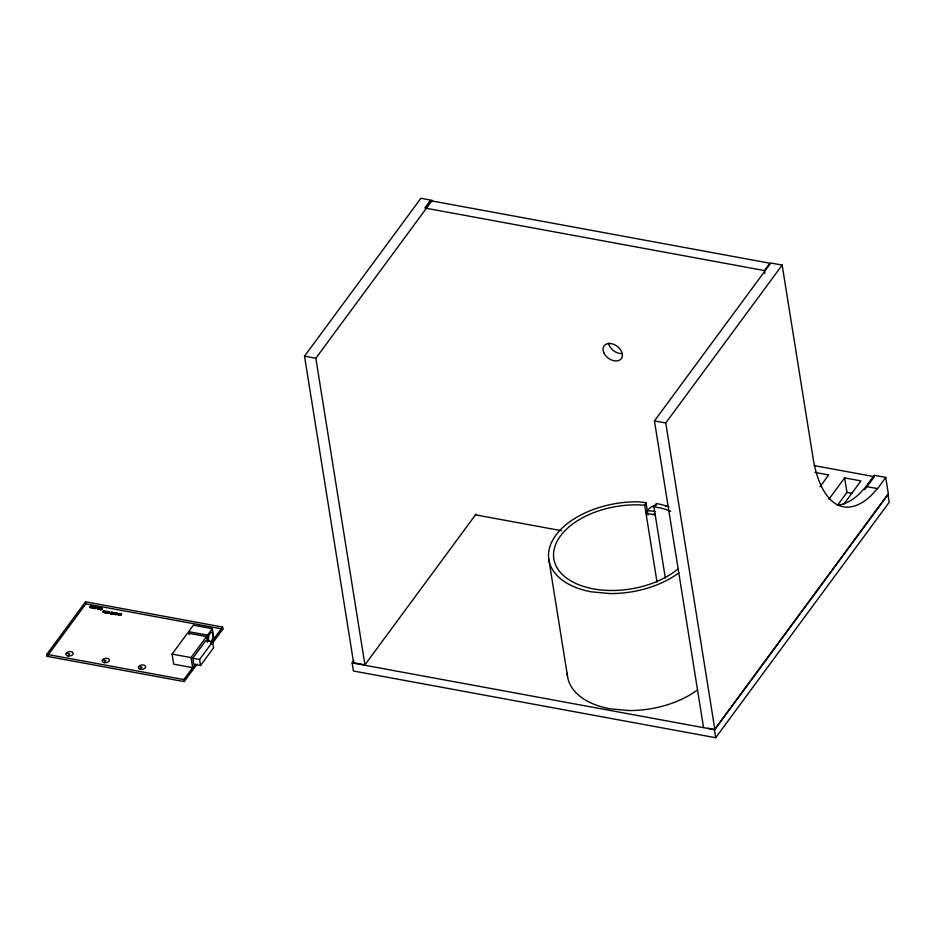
<?xml version="1.0" encoding="UTF-8"?>
<svg xmlns="http://www.w3.org/2000/svg" width="936" height="936" viewBox="0 0 936 936"><rect width="100%" height="100%" fill="white"/><g stroke="black" fill="none" stroke-linecap="round" stroke-linejoin="round"><path stroke-width="1.4" d="M107.886 612.004L109.149 612.05L107.722 612.249M100.678 608.88C100.269 606.622 97.625 609.991 100.433 608.821C98.491 607.324 99.813 611.149 100.597 608.306M114.145 613.794L115.842 613.033L114.449 614.168L114.005 612.682L112.952 613.302L113.864 613.337M116.883 614.016L118.615 613.747L116.93 614.344M94.267 606.879C92.535 606.352 92.079 610.483 92.102 606.762C96.876 606.259 90.09 606.856 93.588 608.295C97.063 609.664 93.436 605.381 95.671 607.195C94.045 607.195 95.858 609.032 93.974 607.698L94.466 606.715M90.546 607.628L90.698 605.92L91.997 606.341L90.535 606.844L91.751 607.113L90.745 606.247L89.704 607.265L90.488 607.312M104.902 612.144C106.119 610.483 108.623 611.653 105.335 611.828C106.798 613.372 106.072 612.249 104.996 612.647M103.744 611.43C104.001 613.361 103.65 610.705 103.744 610.822C100.491 612.928 106.435 612.39 103.802 611.348M119.27 614.086L118.416 614.543L119.34 615.092M93.834 607.3C93.471 604.773 90.359 608.821 93.471 607.675M657.013 582.075L644.705 505.218L646.004 502.573L637.662 501.801A75.933 44.846 -9.1 0 0 552.228 541.031A75.933 44.846 -9.1 0 0 591.283 591.821L609.968 593.553A75.933 44.846 -9.1 0 0 678.822 572.879M656.3 505.241A70.516 22.686 -84.7 0 0 647.303 510.646L645.992 513.291L655.223 514.894M100.866 609.277C100.796 609.394 103.241 607.873 100.994 609.359C104.528 608.587 98.689 608.447 100.702 610.155L101.451 608.318M118.24 613.934C117.222 612.823 117.211 614.882 118.264 614.613M93.974 607.698L95.776 607.441L94.571 606.949M99.965 608.049C99.848 610.178 99.193 607.686 100.398 608.657M108.202 613.326L108.822 611.84L107.71 612.647M110.904 613.864C110.518 611.465 113.829 612.893 111.232 612.893M119.188 613.653C119.059 615.046 119.621 613.84 120.732 614.273M121.048 615.022C122.218 612.776 118.626 616.274 120.744 613.864M119.293 614.777L121.434 614.074M107.043 613.162L107.827 611.676M111.208 612.179C113.408 614.039 111.103 611.173 110.284 613.431M99.485 607.546C98.748 609.266 100.363 606.481 97.777 607.23C97.449 608.962 98.912 606.317 97.625 607.967M867.976 484.275L874.399 475.324L885.725 477.407L888.393 494.114L714.858 729.553L707.792 728.243M885.725 477.407L878.495 487.48L871.03 495.624A122.85 51.059 -79.6 0 1 812.963 457.4L782.157 265.075L770.831 262.993L654.439 420.907L703.544 727.471M115.912 614.028L117.035 613.255L116.064 613.384L115.701 614.706M197.098 664.092L184.193 681.607L47.128 656.347L46.8 654.334L85.515 601.801L222.592 627.05L222.908 629.074L211.723 644.249M47.128 656.347L85.843 603.825L85.515 601.801M89.762 607.581L91.716 606.341L90.593 606.762M94.454 608.447L95.308 606.867L94.103 608.295M98.456 607.441L97.321 608.657L99.017 607.85M97.426 608.927L98.128 609.032L97.367 608.599M97.695 608.458L98.128 609.032M68 655.937A3.674 2.164 -9.1 0 0 73.207 653.258A3.674 2.164 -9.1 0 0 67.521 652.216A3.674 2.164 -9.1 0 0 68 655.937L69.58 653.808L66.292 653.199M304.528 356.183L420.919 198.268L432.233 200.362L315.841 358.266L364.946 664.829L353.621 662.746L304.528 356.183L315.841 358.266M115.596 614.695L115.643 613.969M121.633 614.121L121.013 613.981M104.224 662.606A3.674 2.164 -9.1 0 0 109.43 659.938A3.674 2.164 -9.1 0 0 103.744 658.885A3.674 2.164 -9.1 0 0 104.224 662.606L105.803 660.477L102.515 659.868M140.458 669.287A3.674 2.164 -9.1 0 0 145.653 666.607A3.674 2.164 -9.1 0 0 139.967 665.554A3.674 2.164 -9.1 0 0 140.458 669.287L142.026 667.146L138.739 666.549M206.528 636.574L191.038 657.587L192.652 667.672L173.686 664.174L172.072 654.088L187.551 633.075L206.528 636.574L207.453 642.33M189.06 634.549L188.592 631.66L193.378 625.178L212.343 628.676L213.958 638.762M208.494 640.926L207.57 635.158L212.343 628.676M192.781 658.219L205.791 640.563L212.589 641.815L213.56 647.864L200.538 665.519L193.752 664.267L192.781 658.219L199.579 659.47L212.589 641.815M184.193 681.607L183.865 679.583L195.238 664.162M210.775 643.079L222.592 627.05M715.666 737.732L714.379 729.659L887.913 494.231L889.2 502.293L715.666 737.732L353.41 670.995L352.123 662.922L353.855 660.57M364.946 664.829L476.003 514.156M764.443 270.562L769.872 263.215L430.256 200.643L424.827 208.003L764.443 270.562L764.911 273.441M714.858 729.553L665.765 422.99L782.157 265.075M665.32 577.945L653.925 506.832L656.358 503.533A75.933 44.846 -9.1 0 1 668.994 506.832M820.018 486.72L828.699 474.95L815.045 472.434M829.015 499.075L844.635 477.886L860.944 480.893L843.593 504.434M837.416 505.358L846.963 492.406L844.635 477.886M837.252 505.03A122.85 51.059 -79.6 0 0 859.704 493.541L866.151 486.509L874.399 475.324M864.805 489.622L874.341 476.67L814.121 465.578M98.713 607.476L98.069 609.114M90.979 606.633L91.775 606.727L90.652 607.09M97.519 607.955L99.544 607.873M113.373 613.665C116.403 612.694 111.337 612.273 113.209 613.571M116.216 613.232L116.368 613.782M110.904 613.571L111.934 613.232L110.226 613.525M108.471 612.308L108.459 613.138M101.474 608.845L102.047 609.301L100.983 609.512M94.349 608.037L95.425 607.733L94.477 607.394M95.601 608.692L95.191 606.75M647.303 510.646L655.06 511.36M116.661 613.08L117.07 614.589M653.925 506.832L661.366 508.119A70.867 41.863 -9.1 0 1 670.714 511.395M654.439 420.907L665.765 422.99M866.151 486.509L877.477 488.592M846.963 492.406L852.403 493.412M475.371 514.823L561.343 530.665M85.843 603.825L222.908 629.074M89.704 607.265L90.429 607.394M188.592 631.66L207.57 635.158M352.123 662.922L714.379 729.659M172.072 654.088L191.038 657.587M46.8 654.334L183.865 679.583M106.996 612.834L108.131 612.401M120.065 613.805L120.112 614.414M116.965 613.174L117.211 614.683M109.091 611.84L109.255 613.232L108.845 611.688M91.997 606.341L92.348 608.084M646.004 502.573L647.993 514.975M548.73 558.909L567.462 675.886M199.579 659.47L200.538 665.519M120.814 614.543L120.861 615.186M120.054 614.519L120.159 615.233M119.855 614.367L119.948 615.116M119.164 613.571L119.164 614.238M119.071 614.39L119.129 615.022M118.778 614.367L118.884 614.999M118.486 613.49L118.802 614.987M118.334 613.408L118.474 614.858M117.281 613.466L117.316 614.156M115.093 612.951L115.081 613.7M114.367 612.834L114.438 613.443M114.133 612.635L114.496 614.484M113.935 612.577L114.321 614.156M113.279 612.612L113.221 613.255M113.081 612.694L113.197 613.969M112.917 612.811L113.01 613.911M112.507 612.401L112.858 613.817M112.355 612.331L112.495 613.267M112.156 612.284L112.285 613.361M111.875 612.975L111.969 613.782M111.77 612.986L111.817 613.922M111.548 612.963L111.595 613.993M110.893 613.349L111.15 614.004M108.646 611.641L108.892 612.67M108.26 612.331L108.307 613.279M107.745 611.465L107.932 612.694M107.055 611.383L107.231 612.039M107.383 612.706L107.453 613.337M106.587 612.343L106.762 613.197M106.294 612.553L106.412 613.15M105.581 611.348L105.546 611.992M105.335 611.489L105.394 612.156M105.23 611.559L105.464 612.986M105.054 611.746L105.206 612.881M104.469 611.547L104.645 612.343M104.247 611.442L104.458 612.518M104.13 610.892L104.329 612.577M103.744 610.822L104.001 611.781M103.709 610.728L103.791 611.746M103.393 611.91L103.615 612.53M102.176 608.458L102.363 609.324M102.024 608.412L102.235 609.465M101.895 608.4L102.059 609.593M101.322 608.341L101.392 608.962M100.363 608.119L100.608 609.008M100.175 608.072L100.48 609.149M99.087 607.558L99.473 609.406M98.97 607.522L99.298 609.359M97.777 607.23L97.753 607.827M95.659 606.926L95.729 607.522M95.484 606.82L95.624 607.616M95.156 607.335L95.32 608.306M94.969 607.37L95.179 608.388M94.676 606.75L94.84 607.768M93.775 606.493L93.939 607.324M91.845 606.2L91.985 607.253M91.552 606.083L91.962 607.862M91.354 606.037L91.564 607.183M90.125 606.996L90.266 607.593M621.96 353.597A10.741 7.429 36.4 0 1 608.54 343.102M208.892 641.324A5.066 2.106 -79.6 0 1 209.793 633.695A5.066 2.106 -79.6 0 1 212.928 634.433A5.066 2.106 -79.6 0 1 210.939 641.803M697.566 689.855A75.933 44.846 -9.1 0 1 628.699 710.529L610.015 708.798A75.933 44.846 -9.1 0 1 567.251 673.3M678.366 568.655A70.867 41.863 -9.1 0 1 586.743 587.363A70.867 41.863 -9.1 0 1 559.88 536.749A70.867 41.863 -9.1 0 1 644.705 505.218M665.379 506.341A70.516 22.686 -84.7 0 1 667.894 506.271M652.977 514.484A63.274 20.358 -84.7 0 1 655.212 513.864M603.802 352.732A10.741 7.429 36.4 0 0 620.486 359.529A10.741 7.429 36.4 0 0 613.887 344.425A10.741 7.429 36.4 0 0 603.802 352.732"/></g></svg>
